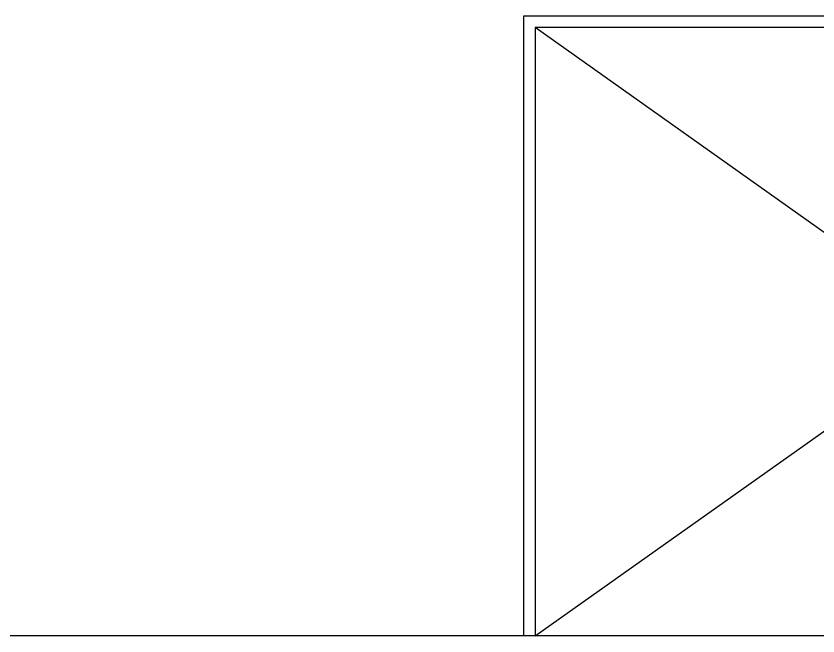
# Model space of a CAD drawing. Header units: millimetres. Extents: x -33000 to 294000, y 0 to 42408.
# Drawn here: x 233271 to 235341, y 18375 to 19975 of the extents above; entities that cross this region are included whole.
import ezdxf

# ---------------------------------------------------------------- set-up
doc = ezdxf.new("R2010")
doc.units = ezdxf.units.MM
doc.header["$LTSCALE"] = 50
doc.layers.add('arch', color=8, linetype='Continuous')

msp = doc.modelspace()

# ---------------------------------------------------------------- linework, layer by layer
at = {"layer": 'arch', "linetype": 'Continuous'}
for p, q in [((236826.2, 19974.6), (234581.2, 19974.6)), ((234581.2, 19974.6), (234581.2, 18374.6)), ((236826.2, 19944.6), (234611.2, 19944.6)), ((234611.2, 19944.6), (234611.2, 18374.6))]:
    msp.add_line(p, q, dxfattribs=at)
at = {"layer": 'arch'}
for p, q in [((236826.2, 18374.6), (234611.2, 19944.6)), ((234611.2, 18374.6), (236826.2, 19944.6))]:
    msp.add_line(p, q, dxfattribs=at)
at = {"layer": 'arch', "ltscale": 25}
msp.add_line((236826.2, 18374.6), (231191.2, 18374.6), dxfattribs=at)

doc.saveas('drawing.dxf')
